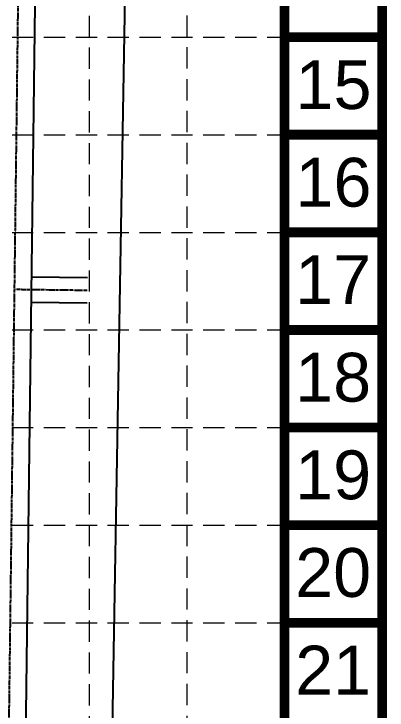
# Model space of a CAD drawing. Header units: inches. Extents: x 6967 to 7890, y 13663 to 15138.
# Drawn here: x 7802 to 7889.8, y 14633 to 14797 of the extents above; entities that cross this region are included whole.
import ezdxf
from ezdxf.enums import TextEntityAlignment as Align

# ---------------------------------------------------------------- set-up
doc = ezdxf.new("R2010")
doc.units = ezdxf.units.IN
doc.header["$MEASUREMENT"] = 0
doc.linetypes.add('CENTER2', pattern=[1.125, 0.75, -0.125, 0.125, -0.125])
doc.linetypes.add('HIDDEN', pattern=[0.375, 0.25, -0.125])
for name, color, linetype in [('BASE', 7, 'Continuous'), ('GRID', 254, 'HIDDEN'), ('V-ROAD-BACK-P', 2, 'Continuous'), ('V-STRM-CNTR-E', 11, 'CENTER2'), ('V-STRM-UNDR-E', 15, 'Continuous')]:
    doc.layers.add(name, color=color, linetype=linetype)
doc.styles.get("Standard").update_dxf_attribs({"font": 'ARIAL.TTF'})

msp = doc.modelspace()

# ---------------------------------------------------------------- linework, layer by layer
at = {"layer": 'BASE', "const_width": 2.3}
for points in [[(7888.68, 13664.43), (7888.68, 15136.57), (6968.59, 15136.57), (6968.59, 13664.43)], [(7865.68, 13687.43), (7865.68, 15113.57), (6991.59, 15113.57), (6991.59, 13687.43)]]:
    msp.add_lwpolyline(points, close=True, dxfattribs=at)
for points in [[(7888.68, 14791.54), (7865.68, 14791.54)], [(7888.68, 14768.54), (7865.68, 14768.54)], [(7888.68, 14745.53), (7865.68, 14745.53)], [(7888.68, 14722.53), (7865.68, 14722.53)], [(7888.68, 14699.53), (7865.68, 14699.53)], [(7888.68, 14676.53), (7865.68, 14676.53)], [(7888.68, 14653.52), (7865.68, 14653.52)]]:
    msp.add_lwpolyline(points, dxfattribs=at)
at = {"layer": 'GRID', "color": 252, "linetype": 'HIDDEN', "lineweight": 0, "ltscale": 20}
for p, q in [((7819.9, 13779.07), (7819.78, 15114.09)), ((7842.91, 13779.13), (7842.78, 15114.09)), ((6991.59, 14791.54), (7865.68, 14791.54)), ((6991.59, 14768.54), (7865.68, 14768.54)), ((6991.59, 14745.53), (7865.68, 14745.53)), ((6991.59, 14722.53), (7865.68, 14722.53)), ((6991.59, 14699.53), (7865.68, 14699.53)), ((6991.59, 14676.53), (7865.68, 14676.53)), ((6991.59, 14653.52), (7865.68, 14653.52))]:
    msp.add_line(p, q, dxfattribs=at)
at = {"layer": 'V-ROAD-BACK-P', "color": 7}
msp.add_line((7833.38, 15107.95), (7823.74, 14547.49), dxfattribs=at)
at = {"layer": 'V-STRM-CNTR-E', "color": 5}
for points in [[(7834.26, 15096.27), (7818.91, 15096.03), (7806.57, 15085.31), (7798.05, 14409.84)], [(7819.29, 14731.83), (7802.12, 14732.05)]]:
    msp.add_lwpolyline(points, dxfattribs=at)
at = {"layer": 'V-STRM-UNDR-E', "color": 5}
for points in [[(7834.32, 15092.27), (7820.43, 15092.06), (7810.55, 15083.47), (7802.05, 14409.79)], [(7819.33, 14734.83), (7806.15, 14735)], [(7819.25, 14728.83), (7806.08, 14729)]]:
    msp.add_lwpolyline(points, dxfattribs=at)

# ---------------------------------------------------------------- texts
at = {"layer": 'BASE'}
for s, p in [('15', (7877.23, 14780.34)), ('16', (7877.23, 14757.34)), ('17', (7877.15, 14734.4)), ('18', (7877.15, 14711.4)), ('19', (7877.15, 14688.39)), ('20', (7877.15, 14665.39)), ('21', (7877.15, 14642.39))]:
    msp.add_text(s, height=11.501, dxfattribs=at).set_placement(p, align=Align.MIDDLE_CENTER)

doc.saveas('drawing.dxf')
